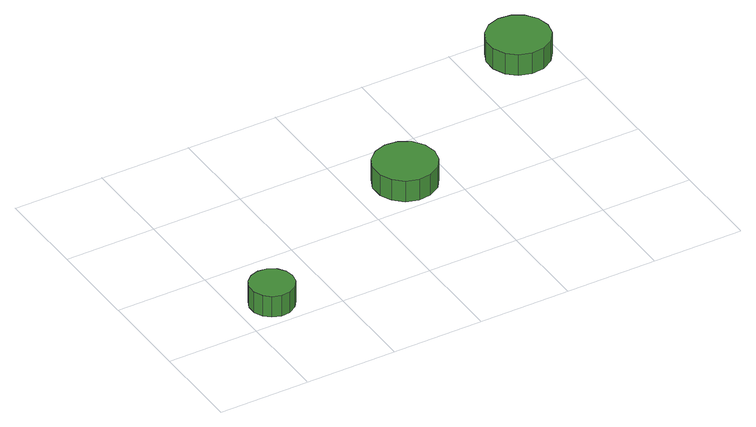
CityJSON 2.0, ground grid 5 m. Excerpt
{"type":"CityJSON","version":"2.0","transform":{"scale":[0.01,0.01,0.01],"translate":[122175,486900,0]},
"CityObjects":{
"tree1":{"type":"SolitaryVegetationObject","attributes":{"function":"something"},"geometry":[{"type":"MultiSurface","lod":"1","boundaries":[[[0,1,2,3,4,5,6,7,8,9,10,11,12,13,14]],[[15,16,17,18,19,20,21,22,23,24,25,26,27,28,29]],[[0,29,28,1]],[[1,28,27,2]],[[2,27,26,3]],[[3,26,25,4]],[[4,25,24,5]],[[5,24,23,6]],[[6,23,22,7]],[[7,22,21,8]],[[8,21,20,9]],[[9,20,19,10]],[[10,19,18,11]],[[11,18,17,12]],[[12,17,16,13]],[[13,16,15,14]],[[14,15,29,0]]]}]},
"tree2":{"type":"SolitaryVegetationObject","attributes":{"function":"something"},"geometry":[{"type":"MultiSurface","lod":"1","boundaries":[[[30,31,32,33,34,35,36,37,38,39,40,41,42,43,44]],[[45,46,47,48,49,50,51,52,53,54,55,56,57,58,59]],[[30,59,58,31]],[[31,58,57,32]],[[32,57,56,33]],[[33,56,55,34]],[[34,55,54,35]],[[35,54,53,36]],[[36,53,52,37]],[[37,52,51,38]],[[38,51,50,39]],[[39,50,49,40]],[[40,49,48,41]],[[41,48,47,42]],[[42,47,46,43]],[[43,46,45,44]],[[44,45,59,30]]]}]},
"tree3":{"type":"SolitaryVegetationObject","attributes":{"function":"something"},"geometry":[{"type":"MultiSurface","lod":"1","boundaries":[[[60,61,62,63,64,65,66,67,68,69,70,71,72,73,74]],[[75,76,77,78,79,80,81,82,83,84,85,86,87,88,89]],[[60,89,88,61]],[[61,88,87,62]],[[62,87,86,63]],[[63,86,85,64]],[[64,85,84,65]],[[65,84,83,66]],[[66,83,82,67]],[[67,82,81,68]],[[68,81,80,69]],[[69,80,79,70]],[[70,79,78,71]],[[71,78,77,72]],[[72,77,76,73]],[[73,76,75,74]],[[74,75,89,60]]]}]}
},
"vertices":[
[308,165,186],[298,214,186],[269,254,186],[225,279,186],[176,284,186],[128,269,186],[91,236,186],[71,190,186],[71,140,186],[91,94,186],[128,61,186],[176,45,186],[225,51,186],[269,76,186],[298,116,186],[298,116,61],[269,76,61],[225,51,61],[176,45,61],[128,61,61],[91,94,61],[71,140,61],[71,190,61],[91,236,61],[128,269,61],[176,284,61],[225,279,61],[269,254,61],[298,214,61],[308,165,61],
[1445,703,191],[1430,772,191],[1389,830,191],[1327,865,191],[1257,872,191],[1189,850,191],[1137,803,191],[1108,738,191],[1108,667,191],[1137,603,191],[1189,555,191],[1257,533,191],[1327,541,191],[1389,576,191],[1430,634,191],[1430,634,66],[1389,576,66],[1327,541,66],[1257,533,66],[1189,555,66],[1137,603,66],[1108,667,66],[1108,738,66],[1137,803,66],[1189,850,66],[1257,872,66],[1327,865,66],[1389,830,66],[1430,772,66],[1445,703,66],
[2471,1330,193],[2456,1400,193],[2414,1457,193],[2353,1492,193],[2283,1500,193],[2215,1478,193],[2163,1430,193],[2134,1366,193],[2134,1295,193],[2163,1230,193],[2215,1183,193],[2283,1161,193],[2353,1168,193],[2414,1204,193],[2456,1261,193],[2456,1261,68],[2414,1204,68],[2353,1168,68],[2283,1161,68],[2215,1183,68],[2163,1230,68],[2134,1295,68],[2134,1366,68],[2163,1430,68],[2215,1478,68],[2283,1500,68],[2353,1492,68],[2414,1457,68],[2456,1400,68],[2471,1330,68]
]}
